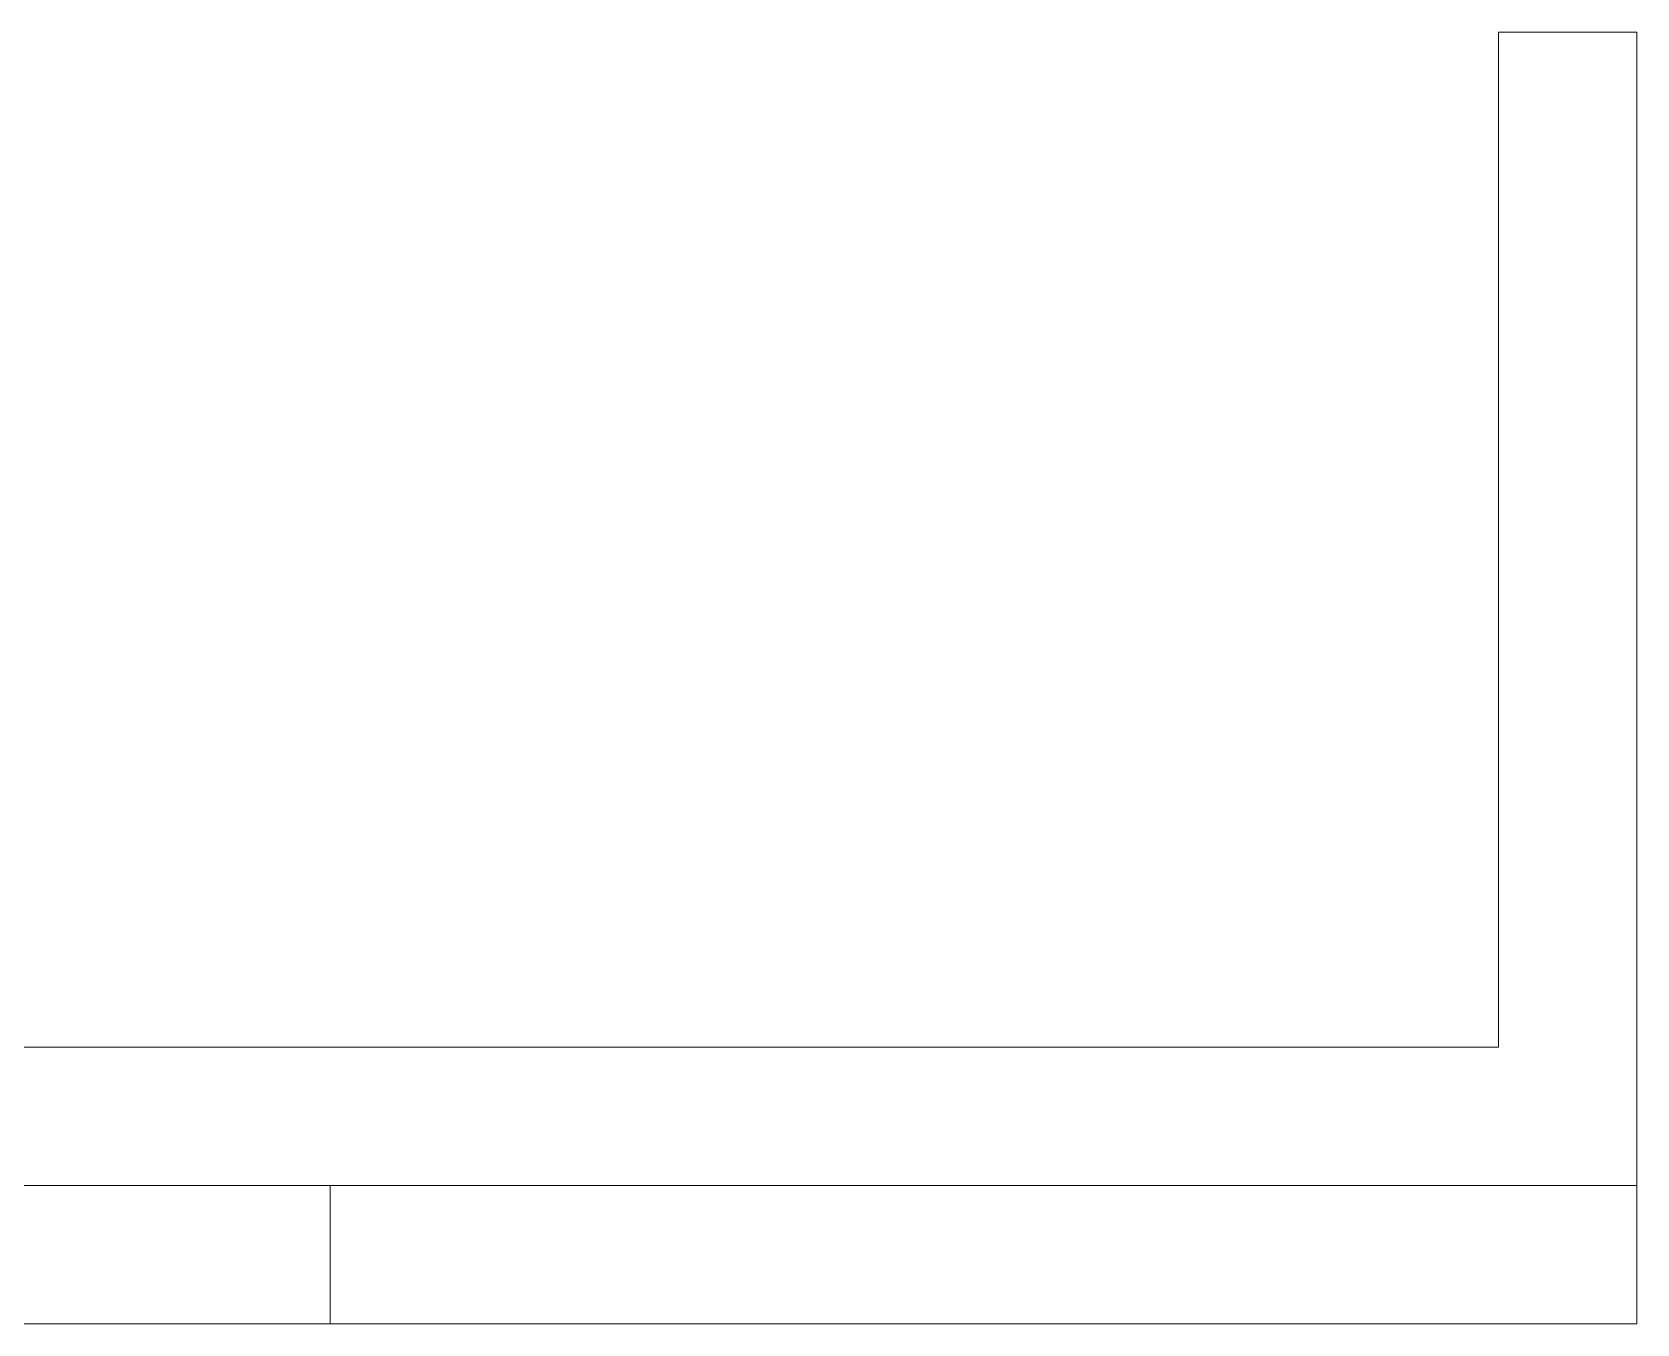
# Model space of a CAD drawing. Header units: millimetres. Extents: x 35540 to 832230, y -10956 to 416550.
# Drawn here: x 197730.7 to 197835.1, y 41598.5 to 41682.5 of the extents above; entities that cross this region are included whole.
import ezdxf

# ---------------------------------------------------------------- set-up
doc = ezdxf.new("R2010")
doc.units = ezdxf.units.MM
doc.layers.add('Q-CASE', color=31, linetype='Continuous', lineweight=5)

# ---------------------------------------------------------------- blocks, each defined once
blk = doc.blocks.new('DLN_Cat Ladder - 750x750x5000 _WDH_-9766194-2_F U_F_A_')
at = {"layer": 'Q-CASE'}
for p, q in [((194.7, -600), (194.7, -609)), ((269.7, -600), (194.7, -600)), ((194.7, -600), (269.7, -600)), ((194.7, -609), (194.7, -600)), ((194.7, -600), (269.7, -600)), ((194.7, -609), (194.7, -600)), ((194.7, -600), (194.7, -609)), ((269.7, -600), (194.7, -600)), ((269.7, -699), (269.7, -600)), ((269.7, -600), (269.7, -699)), ((269.7, -600), (269.7, -685)), ((269.7, -699), (269.7, -600)), ((278.7, -600), (269.7, -600)), ((269.7, -600), (278.7, -600)), ((269.7, -600), (269.7, -699)), ((269.7, -699), (269.7, -600)), ((278.7, -600), (278.7, -699)), ((278.7, -685), (278.7, -600)), ((194.7, -609), (260.7, -609)), ((260.7, -609), (194.7, -609)), ((260.7, -609), (194.7, -609)), ((194.7, -609), (260.7, -609)), ((260.7, -609), (260.7, -708.77)), ((260.7, -708.77), (260.7, -609)), ((260.7, -699), (260.7, -609)), ((260.7, -609), (260.7, -708.77)), ((269.7, -685), (269.7, -699)), ((269.7, -685), (278.7, -685)), ((269.7, -685), (278.7, -685)), ((278.7, -699), (278.7, -685)), ((260.7, -699), (260.7, -708.82)), ((269.7, -708.77), (269.7, -699)), ((269.7, -699), (269.7, -708.77)), ((269.7, -699), (269.7, -708.82)), ((269.7, -749), (269.7, -699)), ((269.7, -708.77), (269.7, -699)), ((269.7, -708.82), (269.7, -699)), ((278.7, -699), (278.7, -749)), ((278.7, -709.96), (278.7, -699))]:
    blk.add_line(p, q, dxfattribs=at)

msp = doc.modelspace()

# ---------------------------------------------------------------- block references
at = {"layer": 'Q-CASE', "rotation": 269.9999999999997}
msp.add_blockref('DLN_Cat Ladder - 750x750x5000 _WDH_-9766194-2_F U_F_A_', (198435.12, 41877.19), dxfattribs=at)

doc.saveas('drawing.dxf')
